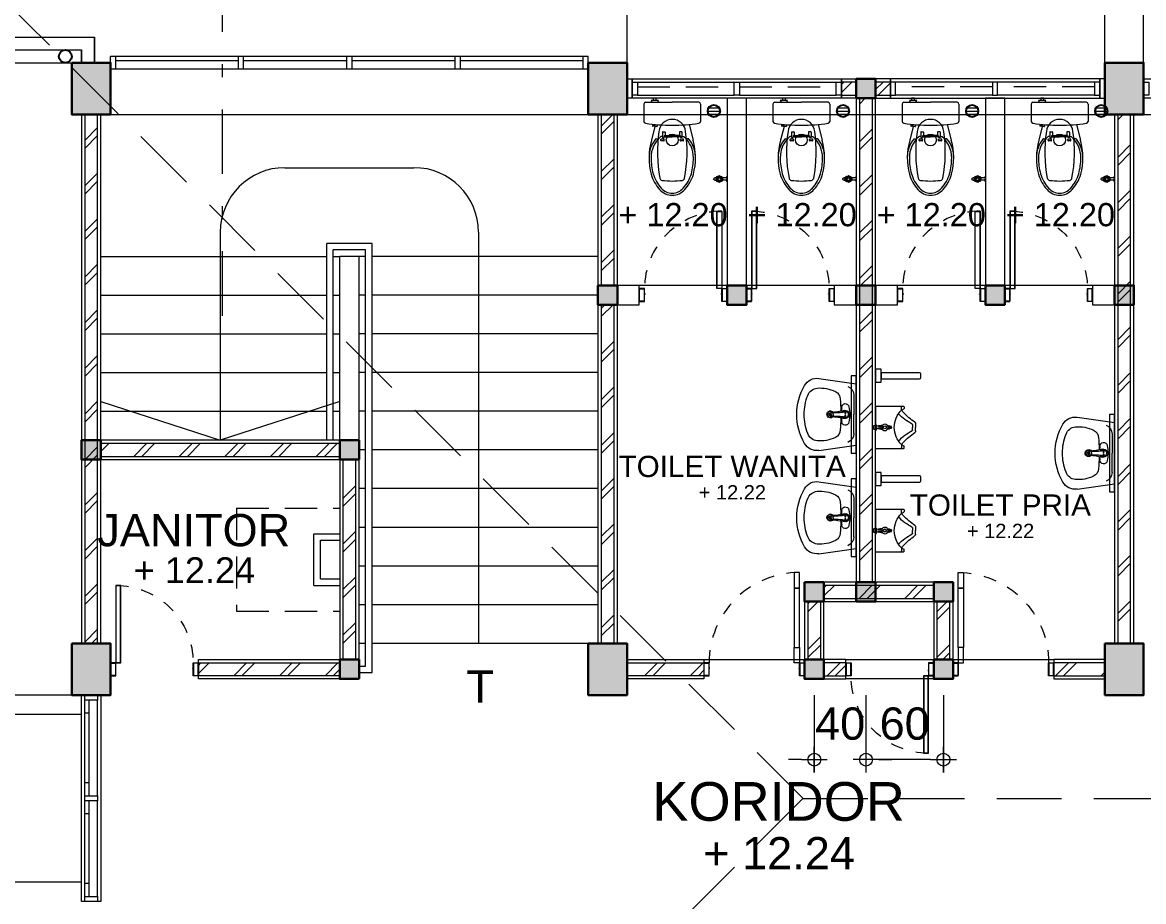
# Model space of a CAD drawing. Header units: millimetres. Extents: x -11 to 1625, y -267 to 180.
# Drawn here: x 1347.76 to 1356.44, y 86.11 to 92.93 of the extents above; entities that cross this region are included whole.
import ezdxf
from ezdxf.enums import TextEntityAlignment as Align

# ---------------------------------------------------------------- set-up
doc = ezdxf.new("R2010")
doc.units = ezdxf.units.MM
doc.linetypes.add('DASHDOT', pattern=[1, 0.5, -0.25, 0, -0.25])
doc.linetypes.add('HIDDEN', pattern=[0.375, 0.25, -0.125])
for name, color, linetype, lineweight in [('ars', 11, 'Continuous', 5), ('atap', 7, 'Continuous', 20), ('dinding', 5, 'Continuous', 15), ('KOLOM', 1, 'Continuous', 30), ('kus', 63, 'Continuous', 15), ('lan', 7, 'Continuous', 15), ('not', 7, 'Continuous', 20), ('SANITAIR', 4, 'Continuous', 5), ('sol kol', 8, 'Continuous', 0), ('tem', 5, 'Continuous', 20), ('u', 6, 'Continuous', 20)]:
    doc.layers.add(name, color=color, linetype=linetype, lineweight=lineweight)
doc.styles.get("Standard").update_dxf_attribs({"font": 'ARIALUNI.TTF'})
doc.dimstyles.new('SK100', dxfattribs={"dimtxt": 0.25, "dimasz": 0.1, "dimexe": 0.1, "dimexo": 0, "dimgap": 0.15, "dimtad": 1, "dimdec": 0, "dimlfac": 100, "dimzin": 12, "dimdsep": 46, "dimtxsty": 'Standard', "dimblk": 'BULAT', "dimcen": 0.1, "dimclrd": 256, "dimclre": 256, "dimclrt": 256, "dimadec": 0, "dimazin": 3, "dimtfac": 1, "dimtdec": 0, "dimtofl": 0, "dimtmove": 0, "dimatfit": 3, "dimldrblk": 'BULAT', "dimfxl": 0, "dimtolj": 1, "dimtzin": 0, "dimlwd": -1, "dimlwe": -1, "dimarcsym": 0})
pattern_1 = [(45, (1352.28967, 81.21406), (-0.1767767, 0.1767767), []), (45, (1352.35217, 81.21406), (-0.1767767, 0.1767767), [])]

# ---------------------------------------------------------------- blocks, each defined once
blk = doc.blocks.new('BULAT')
for p, q in [((0, -1), (0, 1)), ((-1, 0), (1, 0))]:
    blk.add_line(p, q)
blk.add_circle((0, 0), 0.5)
blk = doc.blocks.new('*D1440')
at = {"layer": 'Defpoints', "color": 0, "ltscale": 0.15}
for p in [(1354.2897, 87.7141), (1354.8897, 87.7141), (1354.2897, 87.2141)]:
    blk.add_point(p, dxfattribs=at)
at = {"layer": 'u', "ltscale": 0.15}
for p, q in [((1354.2897, 87.7141), (1354.2897, 87.1141)), ((1354.8897, 87.7141), (1354.8897, 87.1141)), ((1354.7897, 87.2141), (1354.3897, 87.2141))]:
    blk.add_line(p, q, dxfattribs=at)
at = {"layer": 'u', "ltscale": 0.15, "xscale": 0.1, "yscale": 0.1, "zscale": 0.1, "rotation": 180}
blk.add_blockref('BULAT', (1354.2897, 87.2141), dxfattribs=at)
at = {"layer": 'u', "ltscale": 0.15, "xscale": 0.1, "yscale": 0.1, "zscale": 0.1}
blk.add_blockref('BULAT', (1354.8897, 87.2141), dxfattribs=at)
at = {"layer": 'u', "ltscale": 0.15, "insert": (1354.5897, 87.4918), "char_height": 0.25, "attachment_point": 5}
blk.add_mtext('\\A1;60', dxfattribs=at)
blk = doc.blocks.new('*D1441')
at = {"layer": 'Defpoints', "color": 0, "ltscale": 0.15}
for p in [(1353.8897, 87.7141), (1354.2897, 87.7141), (1353.8897, 87.2141)]:
    blk.add_point(p, dxfattribs=at)
at = {"layer": 'u', "ltscale": 0.15}
for p, q in [((1353.8897, 87.7141), (1353.8897, 87.1141)), ((1354.2897, 87.7141), (1354.2897, 87.1141)), ((1353.7897, 87.2141), (1353.6897, 87.2141)), ((1354.3897, 87.2141), (1354.4897, 87.2141))]:
    blk.add_line(p, q, dxfattribs=at)
at = {"layer": 'u', "ltscale": 0.15, "xscale": 0.1, "yscale": 0.1, "zscale": 0.1}
blk.add_blockref('BULAT', (1353.8897, 87.2141), dxfattribs=at)
at = {"layer": 'u', "ltscale": 0.15, "xscale": 0.1, "yscale": 0.1, "zscale": 0.1, "rotation": 180}
blk.add_blockref('BULAT', (1354.2897, 87.2141), dxfattribs=at)
at = {"layer": 'u', "ltscale": 0.15, "insert": (1354.0897, 87.4918), "char_height": 0.25, "attachment_point": 5}
blk.add_mtext('\\A1;40', dxfattribs=at)
blk = doc.blocks.new('K1')
at = {"layer": 'KOLOM'}
blk.add_lwpolyline([(0.2, 0.15), (-0.2, 0.15), (-0.2, -0.15), (0.2, -0.15), (0.2, 0.15)], dxfattribs=at)
blk = doc.blocks.new('KP')
at = {"layer": 'KOLOM'}
blk.add_lwpolyline([(0.075, -0.075), (-0.075, -0.075), (-0.075, 0.075), (0.075, 0.075), (0.075, -0.075)], dxfattribs=at)
blk = doc.blocks.new('washtafel L237 a')
for p, q in [((-0.2789, -0.2895), (-0.2378, 0)), ((-0.2378, 0), (0, 0)), ((0.2378, 0), (0, 0)), ((0.2789, -0.2895), (0.2378, 0)), ((-0.1485, -0.0191), (0, -0.0191)), ((0.1485, -0.0191), (0, -0.0191)), ((0, -0.1934), (-0.0071, -0.1934)), ((0, -0.2017), (-0.0067, -0.2017)), ((0, -0.1788), (-0.0059, -0.1788)), ((0, -0.1788), (0.0059, -0.1788)), ((0, -0.1934), (0.0071, -0.1934)), ((0, -0.2017), (0.0067, -0.2017))]:
    blk.add_line(p, q)
for centre, radius in [((-0.0111, -0.0848), 0.00488), ((0, -0.0432), 0.00695), ((0, -0.0432), 0.00529), ((0.0111, -0.0848), 0.00488)]:
    blk.add_circle(centre, radius)
for centre, radius, start, end in [((-0.1484, -0.0933), 0.0742, 90.06608, 157.50386), ((-0.0554, -0.0846), 0.0285, 98.13201, 275.81346), ((-0.0017, -0.3364), 0.2858, 89.66686, 101.6651), ((-0.0002, -0.0844), 0.0312, 89.69148, 225.35659), ((-0.0002, -0.0842), 0.0231, 89.5833, 212.81241), ((0.0017, -0.3364), 0.2858, 78.3349, 90.33314), ((0.0002, -0.0844), 0.0312, 314.64341, 90.30852), ((0.0002, -0.0842), 0.0231, 327.18759, 90.4167), ((0.0554, -0.0846), 0.0285, 264.18654, 81.86799), ((0.1484, -0.0933), 0.0742, 22.49614, 89.93392), ((0.0679, -0.2815), 0.2732, 154.05414, 184.62425), ((-0.1166, -0.1911), 0.0678, 92.54401, 154.459), ((0.0121, -2.1032), 1.9842, 91.19392, 93.80594), ((-0.0493, -0.1465), 0.0337, 40.11883, 95.45534), ((-0.528, -0.216), 0.5128, 2.56467, 13.89125), ((-0.0403, -0.1261), 0.0267, 4.63491, 46.93936), ((-0.0448, -0.113), 0.03, 5.69404, 32.81241), ((-0.6232, -0.1707), 0.6112, 359.80116, 5.69404), ((-0.0059, -0.1728), 0.006, 179.80116, 270), ((0.0059, -0.1728), 0.006, 270, 0.19884), ((0.6232, -0.1707), 0.6112, 174.30596, 180.19884), ((0.0403, -0.1261), 0.0267, 133.06064, 175.36509), ((0.0448, -0.113), 0.03, 147.18759, 174.30596), ((0.528, -0.216), 0.5128, 166.10875, 177.43533), ((0.0493, -0.1465), 0.0337, 84.54466, 139.88117), ((-0.0121, -2.1032), 1.9842, 86.19406, 88.80608), ((0.1166, -0.1911), 0.0678, 25.541, 87.45599), ((-0.0679, -0.2815), 0.2732, 355.37575, 25.94586), ((0.0008, -0.1999), 0.0272, 129.5111, 54.46655), ((0.0009, -0.2), 0.0234, 136.87842, 48.81285), ((-0.0071, -0.1844), 0.009, 183.47511, 270), ((-0.0067, -0.1927), 0.009, 182.56467, 270), ((0.001, -0.1997), 0.0119, 184.49513, 2.42416), ((0.0067, -0.1927), 0.009, 270, 357.43533), ((0.0071, -0.1844), 0.009, 270, 356.52489), ((-0.17, -0.3052), 0.11, 171.78601, 240.13946), ((-0.119, -0.2944), 0.0858, 186.0548, 250.1625), ((0.119, -0.2944), 0.0858, 289.8375, 353.9452), ((0.17, -0.3052), 0.11, 299.86054, 8.21399), ((-0.0032, -0.0174), 0.4426, 239.96311, 270.41712), ((-0.001, 0.0027), 0.4056, 248.72091, 270.13748), ((0.001, 0.0027), 0.4056, 269.86252, 291.27909), ((0.0032, -0.0174), 0.4426, 269.58288, 300.03689)]:
    blk.add_arc(centre, radius, start, end)
blk = doc.blocks.new('P 70')
at = {"linetype": 'HIDDEN', "ltscale": 0.3}
blk.add_lwpolyline([(-0.74, 0.1, -0.414214), (-0.04, 0.8, -1.303225)], format="xyb", dxfattribs=at)
for points in [[(-0.04, 0.8), (-0.08, 0.8), (-0.08, 0.68), (-0.04, 0.68)], [(-0.04, 0.68), (-0.08, 0.68), (-0.08, 0.22), (-0.04, 0.22)], [(-0.04, 0.1), (-0.08, 0.1), (-0.08, 0.22), (-0.04, 0.22)], [(-0.7351, 0.06), (-0.74, 0.06), (-0.74, 0.0615), (-0.74, 0.1), (-0.78, 0.1), (-0.78, 0), (-0.74, 0), (-0.74, 0.0565), (-0.7351, 0.0583)], [(-0.742, 0.002), (-0.778, 0.002), (-0.778, 0.098), (-0.742, 0.098)], [(-0.0449, 0.06), (-0.04, 0.06), (-0.04, 0.0615), (-0.04, 0.1), (0, 0.1), (0, 0), (-0.04, 0), (-0.04, 0.0565), (-0.0449, 0.0583)], [(-0.038, 0.002), (-0.002, 0.002), (-0.002, 0.098), (-0.038, 0.098)]]:
    blk.add_lwpolyline(points, close=True)
blk = doc.blocks.new('URINOIR ATAS')
for p, q in [((-0.027, 0.31), (0, 0.31)), ((-0.0198, 0.2864), (0, 0.2864)), ((0.027, 0.31), (0, 0.31)), ((0.0198, 0.2864), (0, 0.2864)), ((-0.165, 0), (-0.165, 0.2151)), ((-0.16, 0.2201), (-0.1473, 0.2201)), ((-0.1332, 0.2011), (-0.16, 0.2011)), ((-0.1332, 0.2011), (-0.143, 0.2176)), ((0.1332, 0.2011), (0.143, 0.2176)), ((0.1332, 0.2011), (0.16, 0.2011)), ((0.16, 0.2201), (0.1473, 0.2201)), ((0.165, 0), (0.165, 0.2151)), ((-0.0122, 0.1168), (0.0115, 0.1168)), ((-0.0113, 0.0974), (0.011, 0.0974)), ((-0.0112, 0.1072), (0.0111, 0.1072)), ((-0.0087, 0.112), (-0.0087, 0.1072)), ((-0.0075, 0.1132), (0.0078, 0.1132)), ((-0.0028, 0.1168), (-0.0028, 0.1132)), ((0.0026, 0.1168), (0.0026, 0.1132)), ((0.009, 0.112), (0.009, 0.1072)), ((-0.165, 0), (0, 0)), ((-0.009, 0.0103), (-0.0257, 0)), ((-0.0127, -0.0167), (-0.0127, 0)), ((-0.009, 0.0103), (0.0108, 0.0103)), ((0.165, 0), (0, 0)), ((0.0108, 0.0103), (0.0265, 0)), ((0.0127, 0), (0.0127, -0.0167)), ((0.0127, -0.0167), (-0.0127, -0.0167))]:
    blk.add_line(p, q)
for points in [[(-0.0111, 0.1072, 0.164804), (-0.0121, 0.1069, 0.105758), (-0.013, 0.1058, 0.068984), (-0.0136, 0.1043, 0.055178), (-0.0139, 0.1024, 0.055178), (-0.0137, 0.1004, 0.068984), (-0.0131, 0.0989, 0.105758), (-0.0122, 0.0977, 0.164804), (-0.0113, 0.0974, 0.164804), (-0.0103, 0.0977, 0.105758), (-0.0093, 0.0988, 0.068984), (-0.0088, 0.1003, 0.055178), (-0.0085, 0.1023, 0.055178), (-0.0087, 0.1043, 0.068984), (-0.0093, 0.1058, 0.105758), (-0.0102, 0.1069, 0.164804)], [(0, 0.0974, 0.070821), (0.0028, 0.0978, 0.082428), (0.005, 0.0988, 0.106823), (0.0065, 0.1005, 0.13413), (0.007, 0.1023, 0.13413), (0.0065, 0.1041, 0.106823), (0.005, 0.1058, 0.082428), (0.0028, 0.1069, 0.070821), (0, 0.1072, 0.070821), (-0.0028, 0.1069, 0.082428), (-0.005, 0.1058, 0.106823), (-0.0065, 0.1041, 0.13413), (-0.007, 0.1023, 0.13413), (-0.0065, 0.1005, 0.106823), (-0.005, 0.0988, 0.082428), (-0.0028, 0.0978, 0.070821)], [(0.0111, 0.1072, 0.164804), (0.0102, 0.1069, 0.105758), (0.0092, 0.1058, 0.068984), (0.0086, 0.1043, 0.055178), (0.0084, 0.1024, 0.055178), (0.0086, 0.1004, 0.068984), (0.0091, 0.0989, 0.105758), (0.0101, 0.0977, 0.164804), (0.011, 0.0974, 0.164804), (0.0119, 0.0977, 0.105758), (0.0129, 0.0988, 0.068984), (0.0135, 0.1003, 0.055178), (0.0137, 0.1023, 0.055178), (0.0135, 0.1043, 0.068984), (0.013, 0.1058, 0.105758), (0.012, 0.1069, 0.164804)]]:
    blk.add_lwpolyline(points, format="xyb", close=True)
blk.add_lwpolyline([(0.0065, 0.0614), (0.0126, 0.0719), (0.0065, 0.0824), (-0.0056, 0.0824), (-0.0117, 0.0719), (-0.0056, 0.0614)], close=True)
for centre, radius in [((0, 0.072), 0.025), ((0.0002, 0.032), 0.0106), ((0, 0.0319), 0.00723)]:
    blk.add_circle(centre, radius)
for centre, radius, start, end in [((-0.6138, 0.7181), 0.7085, 314.76544, 324.21792), ((-0.4765, 0.5364), 0.5177, 315.9836, 330.73363), ((-0.027, 0.2952), 0.0148, 90, 144.21792), ((-0.0198, 0.2805), 0.00593, 90, 150.73363), ((0.0198, 0.2805), 0.00593, 29.26637, 90), ((0.4765, 0.5364), 0.5177, 209.26637, 224.0164), ((0.027, 0.2952), 0.0148, 35.78208, 90), ((0.6138, 0.7181), 0.7085, 215.78208, 225.23456), ((-0.16, 0.2151), 0.005, 90, 180), ((-0.16, 0.1961), 0.005, 90, 180), ((-0.1473, 0.2151), 0.005, 30.58586, 90), ((-0.1513, 0.2563), 0.055, 287.36023, 311.4179), ((0.0012, 0.3316), 0.1873, 224.1477, 269.64221), ((-0.0012, 0.3316), 0.1873, 270.35779, 315.8523), ((0.1513, 0.2563), 0.055, 228.5821, 252.63977), ((0.1473, 0.2151), 0.005, 90, 149.41414), ((0.16, 0.2151), 0.005, 0, 90), ((0.16, 0.1961), 0.005, 0, 90), ((-0.0004, 0.1057), 0.0162, 43.01693, 136.98307), ((-0.0075, 0.112), 0.00119, 90, 180), ((0.0078, 0.112), 0.00119, 0, 90), ((0.1202, 0.0571), 0.1375, 181.34816, 199.92359), ((-0.1902, 0.0624), 0.2077, 345.47033, 357.66921)]:
    blk.add_arc(centre, radius, start, end)
blk = doc.blocks.new('P 60')
at = {"linetype": 'HIDDEN', "ltscale": 0.3}
blk.add_lwpolyline([(-0.64, 0.1, -0.414214), (-0.04, 0.7, -1.303225)], format="xyb", dxfattribs=at)
for points in [[(-0.04, 0.7), (-0.04, 0.1), (-0.08, 0.1), (-0.08, 0.7)], [(-0.042, 0.698), (-0.042, 0.102), (-0.078, 0.102), (-0.078, 0.698)], [(-0.6351, 0.06), (-0.64, 0.06), (-0.64, 0.0615), (-0.64, 0.1), (-0.68, 0.1), (-0.68, 0), (-0.64, 0), (-0.64, 0.0565), (-0.6351, 0.0583)], [(-0.642, 0.002), (-0.678, 0.002), (-0.678, 0.098), (-0.642, 0.098)], [(-0.0449, 0.06), (-0.04, 0.06), (-0.04, 0.0615), (-0.04, 0.1), (0, 0.1), (0, 0), (-0.04, 0), (-0.04, 0.0565), (-0.0449, 0.0583)], [(-0.038, 0.002), (-0.002, 0.002), (-0.002, 0.098), (-0.038, 0.098)]]:
    blk.add_lwpolyline(points, close=True)
blk = doc.blocks.new('KRAN ATAS')
for p, q in [((-0.0185, 0.0015), (-0.0185, 0)), ((-0.0185, 0), (0, 0)), ((-0.018, 0.002), (0, 0.002)), ((-0.0085, 0.006), (-0.0085, 0.0396)), ((0.018, 0.002), (0, 0.002)), ((0.0185, 0), (0, 0)), ((0.0085, 0.006), (0.0085, 0.0396)), ((0.0185, 0.0015), (0.0185, 0))]:
    blk.add_line(p, q)
for centre, radius, start, end in [((-0.0413, 0.0899), 0.0331, 343.1048, 7.2203), ((0, 0.0958), 0.00865, 90, 191.4881), ((0, 0.0958), 0.00865, 348.5119, 90), ((0.0413, 0.0899), 0.0331, 172.7797, 196.8952), ((-0.0215, 0.0597), 0.0057, 92.509, 270.03428), ((-0.0203, 0.0597), 0.0057, 105.44997, 257.24072), ((-0.0001, 0.0602), 0.0223, 89.786, 270.21408), ((-0.0155, 0.075), 0.0057, 47.464, 224.6597), ((-0.0148, 0.0454), 0.0057, 142.579, 307.6346), ((-0.0147, 0.0741), 0.0057, 60.32073, 212.54146), ((-0.014, 0.0462), 0.0057, 154.49735, 295.72823), ((-0.018, 0.0015), 0.0005, 90, 180), ((-0.0001, 0.0604), 0.0162, 89.70943, 270.29489), ((-0.0125, 0.006), 0.004, 270, 0), ((-0.0001, 0.0602), 0.0102, 89.532, 270.46788), ((-0.0001, 0.0803), 0.0057, 89.095, 165.324), ((0.0004, 0.0397), 0.0057, 191.86, 266.0615), ((-0.0001, 0.0792), 0.0057, 89.095, 152.59378), ((0.0004, 0.0409), 0.0057, 205.96523, 266.0615), ((0.0001, 0.0803), 0.0057, 14.676, 90.905), ((0.0001, 0.0792), 0.0057, 27.40622, 90.905), ((0.0001, 0.0602), 0.0223, 269.78592, 90.214), ((0.0001, 0.0604), 0.0162, 269.70511, 90.29057), ((0.0001, 0.0602), 0.0102, 269.53212, 90.468), ((-0.0004, 0.0397), 0.0057, 273.9385, 348.14), ((-0.0004, 0.0409), 0.0057, 273.9385, 334.03477), ((0.0125, 0.006), 0.004, 180, 270), ((0.0148, 0.0454), 0.0057, 232.3654, 37.421), ((0.014, 0.0462), 0.0057, 244.27177, 25.50265), ((0.0155, 0.075), 0.0057, 315.3403, 132.536), ((0.0147, 0.0741), 0.0057, 327.45854, 119.67927), ((0.018, 0.0015), 0.0005, 0, 90), ((0.0215, 0.0597), 0.0057, 269.96572, 87.491), ((0.0203, 0.0597), 0.0057, 282.75928, 74.55003)]:
    blk.add_arc(centre, radius, start, end)
blk = doc.blocks.new('CLOSET ATAS')
for p, q in [((0, 0.2065), (0, 0)), ((0.0135, 0.22), (0.1478, 0.22)), ((0.1715, 0.1302), (0.294, 0.161)), ((0.2661, 0.0755), (0.2661, 0.0876)), ((0.2825, 0.1254), (0.2825, 0.1065)), ((0.2956, 0.0878), (0.2884, 0.0878)), ((0, -0.2065), (0, 0)), ((0.2282, 0.0728), (0.2282, 0.0581)), ((0.2309, 0.0755), (0.2726, 0.0755)), ((0.2309, 0.0554), (0.2565, 0.0554)), ((0.2565, 0.0554), (0.2593, 0.0631)), ((0.2565, 0.0554), (0.2565, 0)), ((0.2565, -0.0554), (0.2565, 0)), ((0.2593, 0.0631), (0.2726, 0.0631)), ((0.2662, 0.0631), (0.2662, 0)), ((0.2662, -0.0631), (0.2662, 0)), ((0.2726, 0.0755), (0.2726, 0.0631)), ((0.2854, 0.0847), (0.2854, 0.0653)), ((0.2956, 0.0622), (0.2884, 0.0622)), ((0.2986, 0.0847), (0.2986, 0.0653)), ((0.2282, -0.0728), (0.2282, -0.0581)), ((0.2309, -0.0554), (0.2565, -0.0554)), ((0.2309, -0.0755), (0.2726, -0.0755)), ((0.2565, -0.0554), (0.2593, -0.0631)), ((0.2593, -0.0631), (0.2726, -0.0631)), ((0.2661, -0.0755), (0.2661, -0.0876)), ((0.2726, -0.0755), (0.2726, -0.0631)), ((0.2854, -0.0653), (0.2854, -0.0847)), ((0.2956, -0.0622), (0.2884, -0.0622)), ((0.2986, -0.0653), (0.2986, -0.0847)), ((-0.013, -0.1235), (-0.0311, -0.1235)), ((-0.0311, -0.1235), (-0.0311, -0.1465)), ((-0.0311, -0.1465), (-0.013, -0.1465)), ((-0.013, -0.1065), (-0.013, -0.1635)), ((0.1707, -0.1382), (0.185, -0.1382)), ((0.1726, -0.1163), (0.185, -0.1163)), ((0.1727, -0.1509), (0.1727, -0.1382)), ((0.1754, -0.1536), (0.1816, -0.1536)), ((0.1843, -0.1382), (0.1843, -0.1509)), ((0.1877, -0.1191), (0.1877, -0.1355)), ((0.1877, -0.1343), (0.294, -0.161)), ((0.2825, -0.1254), (0.2825, -0.1065)), ((0.2956, -0.0878), (0.2884, -0.0878)), ((0.0135, -0.22), (0.1478, -0.22))]:
    blk.add_line(p, q)
blk.add_circle((0.292, 0), 0.046)
for centre, radius, start, end in [((0.0135, 0.2065), 0.0135, 90, 180), ((0.1478, 0.205), 0.015, 8.08701, 90), ((-1.2701, 0.0035), 1.4471, 359.8599, 8.08701), ((0.4286, -0.0506), 0.2306, 89.48257, 128.74106), ((0.4306, -0.32), 0.5, 75.27892, 105.85155), ((0.2354, 0), 0.1034, 95.49361, 264.50639), ((0.3852, -0.9507), 1.0657, 79.04609, 98.61965), ((0.2711, 0.0876), 0.005, 138.74052, 180), ((0.4286, -0.0506), 0.2146, 89.48257, 138.74052), ((0.2875, 0.1254), 0.005, 128.74106, 180), ((0.2884, 0.0847), 0.00307, 90, 180), ((0.2956, 0.0847), 0.00307, 0, 90), ((0.4306, -0.32), 0.484, 75.27892, 90), ((0.4654, -0.1406), 0.3019, 48.53709, 73.13138), ((0.4654, -0.1406), 0.3179, 48.53709, 73.13138), ((0.5848, 0.0758), 0.02, 7.84587, 81.60377), ((0.59, 0), 0.13, 0, 48.65811), ((-1.2701, -0.0035), 1.4471, 351.91299, 0.1401), ((0.2309, 0.0728), 0.00271, 90, 180), ((0.2309, 0.0581), 0.00271, 180, 270), ((0.2884, 0.0653), 0.00307, 180, 270), ((0.2956, 0.0653), 0.00307, 270, 0), ((0.035, 0), 0.575, 352.15413, 7.84587), ((0.59, 0), 0.114, 0, 48.65811), ((0.59, 0), 0.114, 311.34189, 0), ((0.59, 0), 0.13, 311.34189, 0), ((0.2309, -0.0581), 0.00271, 90, 180), ((0.2309, -0.0728), 0.00271, 180, 270), ((0.2884, -0.0653), 0.00307, 90, 180), ((0.2884, -0.0847), 0.00307, 180, 270), ((0.2956, -0.0653), 0.00307, 0, 90), ((0.2956, -0.0847), 0.00307, 270, 0), ((0.4654, 0.1406), 0.3019, 286.86862, 311.46291), ((0.5848, -0.0758), 0.02, 278.39623, 352.15413), ((-0.0162, -0.1234), 0.0171, 24.41224, 79.38682), ((-0.0162, -0.1467), 0.0171, 280.61318, 335.58776), ((0.1754, -0.1509), 0.00271, 180, 270), ((0.1816, -0.1509), 0.00271, 270, 0), ((0.185, -0.1191), 0.00271, 0, 90), ((0.185, -0.1355), 0.00271, 270, 0), ((0.3853, 0.9483), 1.0633, 261.35799, 280.97627), ((0.2711, -0.0876), 0.005, 180, 221.25948), ((0.4286, 0.0506), 0.2146, 221.25948, 270.51743), ((0.2875, -0.1254), 0.005, 180, 231.25894), ((0.4286, 0.0506), 0.2306, 231.25894, 270.51743), ((0.4306, 0.32), 0.5, 254.14845, 284.72108), ((0.4306, 0.32), 0.484, 270, 284.72108), ((0.4654, 0.1406), 0.3179, 286.86862, 311.46291), ((0.0135, -0.2065), 0.0135, 180, 270), ((0.1478, -0.205), 0.015, 270, 351.91299)]:
    blk.add_arc(centre, radius, start, end)
blk = doc.blocks.new('*X6')
at = {"color": 0}
for p, q in [((18.491, 19.1926), (18.5795, 19.1926)), ((18.4987, 19.2176), (18.5717, 19.2176)), ((18.4987, 19.1676), (18.5717, 19.1676))]:
    blk.add_line(p, q, dxfattribs=at)
blk = doc.blocks.new('SFLOOR')
for radius in [0.05, 0.0442]:
    blk.add_circle((0, 0), radius)
blk.add_blockref('*X6', (-18.5352, -19.1926))
blk = doc.blocks.new('NOTASI RUANG')
at = {"layer": 'not'}
for height, p in [(0.2598, (-0.0112, 0.2998)), (0.1752, (-0.0087, -0.0173))]:
    blk.add_attdef('RUANG', text='', height=height, dxfattribs=at).set_placement(p, align=Align.MIDDLE_CENTER)

msp = doc.modelspace()

# ---------------------------------------------------------------- hatches: boundary and pattern name
at = {"layer": 'ars'}
h = msp.add_hatch(dxfattribs=at)
h.set_pattern_fill('TEMBOK', color=256, scale=0.25)
h.set_pattern_definition([(45, (1353.50967, 82.66406), (-0.176777, 0.176777), []), (45, (1353.57217, 82.66406), (-0.176777, 0.176777), [])])
h.paths.add_polyline_path([(1354.2146681, 92.4640579), (1354.0996681, 92.4640579), (1354.0996681, 92.3640579), (1354.2146681, 92.3640579)])
h = msp.add_hatch(dxfattribs=at)
h.set_pattern_fill('TEMBOK', color=256, scale=0.25)
h.set_pattern_definition([(45, (1353.81467, 82.66406), (-0.176777, 0.176777), []), (45, (1353.87717, 82.66406), (-0.176777, 0.176777), [])])
h.paths.add_polyline_path([(1354.4796681, 92.4640579), (1354.3646681, 92.4640579), (1354.3646681, 92.3640579), (1354.4796681, 92.3640579)])
h = msp.add_hatch(dxfattribs=at)
h.set_pattern_fill('TEMBOK', color=256, scale=0.25)
h.set_pattern_definition(pattern_1)
h.paths.add_polyline_path([(1354.2396681, 92.3390579), (1354.2396681, 88.5890579), (1354.3396681, 88.5890579), (1354.3396681, 92.3390579)])
h = msp.add_hatch(dxfattribs=at)
h.set_pattern_fill('TEMBOK', color=256, scale=0.25)
h.set_pattern_definition(pattern_1)
h.paths.add_polyline_path([(1348.3396681, 88.1140579), (1348.3396681, 92.2140579), (1348.2396681, 92.2140579), (1348.2396681, 88.1140579)])
h = msp.add_hatch(dxfattribs=at)
h.set_pattern_fill('TEMBOK', color=256, scale=0.25)
h.set_pattern_definition(pattern_1)
h.paths.add_polyline_path([(1352.3396681, 90.8890579), (1352.3396681, 92.2140579), (1352.2396681, 92.2140579), (1352.2396681, 90.8890579)])
h = msp.add_hatch(dxfattribs=at)
h.set_pattern_fill('TEMBOK', color=256, scale=0.25)
h.set_pattern_definition(pattern_1)
h.paths.add_polyline_path([(1356.3396681, 88.1140579), (1356.3396681, 92.2140579), (1356.2396681, 92.2140579), (1356.2396681, 88.1140579)])
h = msp.add_hatch(dxfattribs=at)
h.set_pattern_fill('TEMBOK', color=256, scale=0.25)
h.set_pattern_definition(pattern_1)
h.paths.add_polyline_path([(1352.2396681, 90.7390579), (1352.2396681, 88.1140579), (1352.3396681, 88.1140579), (1352.3396681, 90.7390579)])
h = msp.add_hatch(dxfattribs=at)
h.set_pattern_fill('TEMBOK', color=256, scale=0.25)
h.set_pattern_definition(pattern_1)
h.paths.add_polyline_path([(1350.2146681, 89.6640579), (1348.3646681, 89.6640579), (1348.3646681, 89.5640579), (1350.2146681, 89.5640579)])
h = msp.add_hatch(dxfattribs=at)
h.set_pattern_fill('TEMBOK', color=256, scale=0.25)
h.set_pattern_definition([(45, (1352.11467, 81.21406), (-0.176777, 0.176777), []), (45, (1352.17717, 81.21406), (-0.176777, 0.176777), [])])
h.paths.add_polyline_path([(1350.3396681, 87.9890579), (1350.3396681, 89.5390579), (1350.2396681, 89.5390579), (1350.2396681, 87.9890579)])
h = msp.add_hatch(dxfattribs=at)
h.set_pattern_fill('TEMBOK', color=256, scale=0.25)
h.set_pattern_definition(pattern_1)
h.paths.add_polyline_path([(1354.8146681, 88.5640579), (1353.9646681, 88.5640579), (1353.9646681, 88.4640579), (1354.8146681, 88.4640579)])
h = msp.add_hatch(dxfattribs=at)
h.set_pattern_fill('TEMBOK', color=256, scale=0.25)
h.set_pattern_definition(pattern_1)
h.paths.add_polyline_path([(1353.8396681, 88.4390579), (1353.8396681, 87.9890579), (1353.9396681, 87.9890579), (1353.9396681, 88.4390579)])
h = msp.add_hatch(dxfattribs=at)
h.set_pattern_fill('TEMBOK', color=256, scale=0.25)
h.set_pattern_definition(pattern_1)
h.paths.add_polyline_path([(1354.8396681, 88.4390579), (1354.8396681, 87.9890579), (1354.9396681, 87.9890579), (1354.9396681, 88.4390579)])
h = msp.add_hatch(dxfattribs=at)
h.set_pattern_fill('TEMBOK', color=256, scale=0.25)
h.set_pattern_definition(pattern_1)
h.paths.add_polyline_path([(1350.2146681, 87.8640579), (1349.1196681, 87.8640579), (1349.1196681, 87.9640579), (1350.2146681, 87.9640579)])
h = msp.add_hatch(dxfattribs=at)
h.set_pattern_fill('TEMBOK', color=256, scale=0.25)
h.set_pattern_definition(pattern_1)
h.paths.add_polyline_path([(1352.4396681, 87.9640579), (1353.0346681, 87.9640579), (1353.0346681, 87.8640579), (1352.4396681, 87.8640579)])
h = msp.add_hatch(dxfattribs=at)
h.set_pattern_fill('TEMBOK', color=256, scale=0.25)
h.set_pattern_definition(pattern_1)
h.paths.add_polyline_path([(1354.1346681, 87.9640579), (1353.9646681, 87.9640579), (1353.9646681, 87.8640579), (1354.1346681, 87.8640579)])
h = msp.add_hatch(dxfattribs=at)
h.set_pattern_fill('TEMBOK', color=256, scale=0.25)
h.set_pattern_definition(pattern_1)
h.paths.add_polyline_path([(1356.1396681, 87.9640579), (1355.7446681, 87.9640579), (1355.7446681, 87.8640579), (1356.1396681, 87.8640579)])
at = {"layer": 'sol kol'}
for points in [[(1348.1396681, 92.6140579), (1348.1396681, 92.2140579), (1348.4396681, 92.2140579), (1348.4396681, 92.6140579)], [(1352.1396681, 92.6140579), (1352.1396681, 92.2140579), (1352.4396681, 92.2140579), (1352.4396681, 92.6140579)], [(1356.1396681, 92.6140579), (1356.1396681, 92.2140579), (1356.4396681, 92.2140579), (1356.4396681, 92.6140579)], [(1354.2146681, 92.4890579), (1354.3646681, 92.4890579), (1354.3646681, 92.3390579), (1354.2146681, 92.3390579)], [(1352.2146681, 90.8890579), (1352.3646681, 90.8890579), (1352.3646681, 90.7390579), (1352.2146681, 90.7390579)], [(1353.2146681, 90.8890579), (1353.3646681, 90.8890579), (1353.3646681, 90.7390579), (1353.2146681, 90.7390579)], [(1354.2146681, 90.8890579), (1354.3646681, 90.8890579), (1354.3646681, 90.7390579), (1354.2146681, 90.7390579)], [(1355.2146681, 90.8890579), (1355.3646681, 90.8890579), (1355.3646681, 90.7390579), (1355.2146681, 90.7390579)], [(1356.2146681, 90.8890579), (1356.3646681, 90.8890579), (1356.3646681, 90.7390579), (1356.2146681, 90.7390579)], [(1348.3646681, 89.5390579), (1348.2146681, 89.5390579), (1348.2146681, 89.6890579), (1348.3646681, 89.6890579)], [(1350.3646681, 89.5390579), (1350.2146681, 89.5390579), (1350.2146681, 89.6890579), (1350.3646681, 89.6890579)], [(1353.8146681, 88.5890579), (1353.9646681, 88.5890579), (1353.9646681, 88.4390579), (1353.8146681, 88.4390579)], [(1354.2146681, 88.5890579), (1354.3646681, 88.5890579), (1354.3646681, 88.4390579), (1354.2146681, 88.4390579)], [(1354.8146681, 88.5890579), (1354.9646681, 88.5890579), (1354.9646681, 88.4390579), (1354.8146681, 88.4390579)], [(1348.1396681, 88.1140579), (1348.1396681, 87.7140579), (1348.4396681, 87.7140579), (1348.4396681, 88.1140579)], [(1352.1396681, 88.1140579), (1352.1396681, 87.7140579), (1352.4396681, 87.7140579), (1352.4396681, 88.1140579)], [(1356.1396681, 88.1140579), (1356.1396681, 87.7140579), (1356.4396681, 87.7140579), (1356.4396681, 88.1140579)], [(1350.3646681, 87.8390579), (1350.2146681, 87.8390579), (1350.2146681, 87.9890579), (1350.3646681, 87.9890579)], [(1353.8146681, 87.9890579), (1353.9646681, 87.9890579), (1353.9646681, 87.8390579), (1353.8146681, 87.8390579)], [(1354.8146681, 87.9890579), (1354.9646681, 87.9890579), (1354.9646681, 87.8390579), (1354.8146681, 87.8390579)]]:
    msp.add_hatch(color=256, dxfattribs=at).paths.add_polyline_path(points)

# ---------------------------------------------------------------- linework, layer by layer
msp.add_circle((1348.0896681, 92.6640579), 0.05)
msp.add_circle((1348.0896681, 92.6640579), 0.05)
at = {"layer": 'ars'}
for p, q in [((1350.4646681, 91.2140579), (1350.1146681, 91.2140579)), ((1350.1146681, 89.6890579), (1350.1146681, 91.2140579)), ((1350.4646681, 87.8890579), (1350.4646681, 91.2140579)), ((1350.4146681, 91.1640579), (1350.1646681, 91.1640579)), ((1350.1646681, 89.6890579), (1350.1646681, 91.1640579)), ((1350.4146681, 87.9390579), (1350.4146681, 91.1640579)), ((1350.3646681, 87.9390579), (1350.4146681, 87.9390579)), ((1350.3646681, 87.8890579), (1350.4646681, 87.8890579))]:
    msp.add_line(p, q, dxfattribs=at)
for points in [[(1354.2146681, 92.4640579), (1354.0996681, 92.4640579), (1354.0996681, 92.3640579), (1354.2146681, 92.3640579)], [(1354.4796681, 92.4640579), (1354.3646681, 92.4640579), (1354.3646681, 92.3640579), (1354.4796681, 92.3640579)], [(1354.2396681, 92.3390579), (1354.2396681, 88.5890579), (1354.3396681, 88.5890579), (1354.3396681, 92.3390579)], [(1348.3396681, 88.1140579), (1348.3396681, 92.2140579), (1348.2396681, 92.2140579), (1348.2396681, 88.1140579)], [(1352.3396681, 90.8890579), (1352.3396681, 92.2140579), (1352.2396681, 92.2140579), (1352.2396681, 90.8890579)], [(1356.3396681, 88.1140579), (1356.3396681, 92.2140579), (1356.2396681, 92.2140579), (1356.2396681, 88.1140579)], [(1352.2396681, 90.7390579), (1352.2396681, 88.1140579), (1352.3396681, 88.1140579), (1352.3396681, 90.7390579)], [(1354.4081063, 90.1390579), (1354.4081063, 90.2390579), (1354.3646681, 90.2390579), (1354.3646681, 90.1390579)], [(1350.2146681, 89.6640579), (1348.3646681, 89.6640579), (1348.3646681, 89.5640579), (1350.2146681, 89.5640579)], [(1350.3396681, 87.9890579), (1350.3396681, 89.5390579), (1350.2396681, 89.5390579), (1350.2396681, 87.9890579)], [(1354.4081063, 89.3390579), (1354.4081063, 89.4390579), (1354.3646681, 89.4390579), (1354.3646681, 89.3390579)], [(1354.8146681, 88.5640579), (1353.9646681, 88.5640579), (1353.9646681, 88.4640579), (1354.8146681, 88.4640579)], [(1353.8396681, 88.4390579), (1353.8396681, 87.9890579), (1353.9396681, 87.9890579), (1353.9396681, 88.4390579)], [(1354.8396681, 88.4390579), (1354.8396681, 87.9890579), (1354.9396681, 87.9890579), (1354.9396681, 88.4390579)], [(1350.2146681, 87.8640579), (1349.1196681, 87.8640579), (1349.1196681, 87.9640579), (1350.2146681, 87.9640579)], [(1352.4396681, 87.9640579), (1353.0346681, 87.9640579), (1353.0346681, 87.8640579), (1352.4396681, 87.8640579)], [(1354.1346681, 87.9640579), (1353.9646681, 87.9640579), (1353.9646681, 87.8640579), (1354.1346681, 87.8640579)], [(1356.1396681, 87.9640579), (1355.7446681, 87.9640579), (1355.7446681, 87.8640579), (1356.1396681, 87.8640579)]]:
    msp.add_lwpolyline(points, close=True, dxfattribs=at)
at = {"layer": 'atap', "linetype": 'HIDDEN', "ltscale": 2}
for points in [[(1346.5532133, 94.1640579), (1353.8032133, 86.9140579)], [(1346.5532133, 79.6640579), (1353.8032133, 86.9140579)], [(1353.8032133, 86.9140579), (1356.7761229, 86.9140579)]]:
    msp.add_lwpolyline(points, dxfattribs=at)
at = {"layer": 'dinding'}
for p, q in [((1338.8896681, 92.8140579), (1348.3146681, 92.8140579)), ((1348.3146681, 92.8140579), (1348.3146681, 92.6140579)), ((1348.3146681, 92.6140579), (1348.3146681, 92.8140579)), ((1338.9896681, 92.7140579), (1348.2146681, 92.7140579)), ((1348.2146681, 92.7140579), (1348.2146681, 92.6140579)), ((1348.2146681, 92.6140579), (1348.2146681, 92.7140579))]:
    msp.add_line(p, q, dxfattribs=at)
for points in [[(1352.4396681, 92.4890579), (1352.4796681, 92.4890579), (1352.4796681, 92.3390579), (1352.4396681, 92.3390579)], [(1354.0996681, 92.4890579), (1354.2146681, 92.4890579), (1354.2146681, 92.3390579), (1354.0996681, 92.3390579)], [(1354.4796681, 92.4890579), (1354.3646681, 92.4890579), (1354.3646681, 92.3390579), (1354.4796681, 92.3390579)], [(1356.1396681, 92.4890579), (1356.0996681, 92.4890579), (1356.0996681, 92.3390579), (1356.1396681, 92.3390579)], [(1353.2146681, 92.3390579), (1353.2146681, 90.8890579), (1353.3646681, 90.8890579), (1353.3646681, 92.3390579)], [(1354.2146681, 92.3390579), (1354.2146681, 88.5890579), (1354.3646681, 88.5890579), (1354.3646681, 92.3390579)], [(1355.2146681, 92.3390579), (1355.2146681, 90.8890579), (1355.3646681, 90.8890579), (1355.3646681, 92.3390579)], [(1348.3646681, 88.1140579), (1348.3646681, 92.2140579), (1348.2146681, 92.2140579), (1348.2146681, 88.1140579)], [(1352.3646681, 90.8890579), (1352.3646681, 92.2140579), (1352.2146681, 92.2140579), (1352.2146681, 90.8890579)], [(1356.3646681, 88.1140579), (1356.3646681, 92.2140579), (1356.2146681, 92.2140579), (1356.2146681, 88.1140579)], [(1352.5346681, 90.8890579), (1352.3646681, 90.8890579), (1352.3646681, 90.7390579), (1352.5346681, 90.7390579)], [(1354.2146681, 90.8890579), (1354.0446681, 90.8890579), (1354.0446681, 90.7390579), (1354.2146681, 90.7390579)], [(1354.5346681, 90.8890579), (1354.3646681, 90.8890579), (1354.3646681, 90.7390579), (1354.5346681, 90.7390579)], [(1356.2146681, 90.8890579), (1356.0446681, 90.8890579), (1356.0446681, 90.7390579), (1356.2146681, 90.7390579)], [(1352.2146681, 90.7390579), (1352.2146681, 88.1140579), (1352.3646681, 88.1140579), (1352.3646681, 90.7390579)], [(1350.2146681, 89.6890579), (1348.3646681, 89.6890579), (1348.3646681, 89.5390579), (1350.2146681, 89.5390579)], [(1350.3646681, 87.9890579), (1350.3646681, 89.5390579), (1350.2146681, 89.5390579), (1350.2146681, 87.9890579)], [(1354.8146681, 88.5890579), (1353.9646681, 88.5890579), (1353.9646681, 88.4390579), (1354.8146681, 88.4390579)], [(1353.8146681, 88.4390579), (1353.8146681, 87.9890579), (1353.9646681, 87.9890579), (1353.9646681, 88.4390579)], [(1354.8146681, 88.4390579), (1354.8146681, 87.9890579), (1354.9646681, 87.9890579), (1354.9646681, 88.4390579)], [(1350.2146681, 87.8390579), (1349.1196681, 87.8390579), (1349.1196681, 87.9890579), (1350.2146681, 87.9890579)], [(1352.4396681, 87.9890579), (1353.0346681, 87.9890579), (1353.0346681, 87.8390579), (1352.4396681, 87.8390579)], [(1354.1346681, 87.9890579), (1353.9646681, 87.9890579), (1353.9646681, 87.8390579), (1354.1346681, 87.8390579)], [(1356.1396681, 87.9890579), (1355.7446681, 87.9890579), (1355.7446681, 87.8390579), (1356.1396681, 87.8390579)]]:
    msp.add_lwpolyline(points, close=True, dxfattribs=at)
at = {"layer": 'kus'}
for p, q in [((1352.1396681, 92.6640579), (1348.4396681, 92.6640579)), ((1348.4396681, 92.5640579), (1348.4396681, 92.6640579)), ((1348.4796681, 92.5640579), (1348.4796681, 92.6640579)), ((1349.4296681, 92.5640579), (1349.4296681, 92.6640579)), ((1349.4696681, 92.5640579), (1349.4696681, 92.6640579)), ((1350.2696681, 92.5640579), (1350.2696681, 92.6640579)), ((1350.3096681, 92.5640579), (1350.3096681, 92.6640579)), ((1351.1096681, 92.5640579), (1351.1096681, 92.6640579)), ((1351.1496681, 92.5640579), (1351.1496681, 92.6640579)), ((1352.0996681, 92.5640579), (1352.0996681, 92.6640579)), ((1352.1396681, 92.5640579), (1352.1396681, 92.6640579)), ((1352.1396681, 92.5640579), (1348.4396681, 92.5640579)), ((1349.4296681, 92.6290579), (1348.4796681, 92.6290579)), ((1350.2696681, 92.6290579), (1349.4696681, 92.6290579)), ((1351.1096681, 92.6290579), (1350.3096681, 92.6290579)), ((1352.0996681, 92.6290579), (1351.1496681, 92.6290579)), ((1352.5196681, 92.4640579), (1353.2696681, 92.4640579)), ((1353.3096681, 92.4640579), (1354.0596681, 92.4640579)), ((1355.2696681, 92.4640579), (1354.5196681, 92.4640579)), ((1356.0596681, 92.4640579), (1355.3096681, 92.4640579)), ((1352.5196681, 92.3640579), (1353.2696681, 92.3640579)), ((1353.3096681, 92.3640579), (1354.0596681, 92.3640579)), ((1355.2696681, 92.3640579), (1354.5196681, 92.3640579)), ((1356.0596681, 92.3640579), (1355.3096681, 92.3640579)), ((1354.1346681, 87.9890579), (1354.8146681, 87.9890579)), ((1354.8146681, 87.8390579), (1354.1346681, 87.8390579)), ((1348.2396681, 86.9340579), (1348.2396681, 87.6740579)), ((1348.2746681, 86.9340579), (1348.2746681, 87.6740579)), ((1348.3396681, 86.9340579), (1348.3396681, 87.6740579)), ((1348.2746681, 87.5740579), (1348.2396681, 87.5740579)), ((1348.2746681, 87.0340579), (1348.2396681, 87.0340579)), ((1348.2396681, 86.1540579), (1348.2396681, 86.8940579)), ((1348.2746681, 86.1540579), (1348.2746681, 86.8940579)), ((1348.3396681, 86.1540579), (1348.3396681, 86.8940579)), ((1348.2746681, 86.7940579), (1348.2396681, 86.7940579)), ((1348.2746681, 86.2540579), (1348.2396681, 86.2540579))]:
    msp.add_line(p, q, dxfattribs=at)
at = {"layer": 'kus', "linetype": 'HIDDEN'}
for p, q in [((1352.5196681, 92.4290579), (1353.2696681, 92.4290579)), ((1353.3096681, 92.4290579), (1354.0596681, 92.4290579)), ((1355.2696681, 92.4290579), (1354.5196681, 92.4290579)), ((1356.0596681, 92.4290579), (1355.3096681, 92.4290579))]:
    msp.add_line(p, q, dxfattribs=at)
at = {"layer": 'kus'}
for points in [[(1352.4796681, 92.4640579), (1352.5196681, 92.4640579), (1352.5196681, 92.3640579), (1352.4796681, 92.3640579)], [(1353.2696681, 92.4640579), (1353.3096681, 92.4640579), (1353.3096681, 92.3640579), (1353.2696681, 92.3640579)], [(1354.0596681, 92.4640579), (1354.0996681, 92.4640579), (1354.0996681, 92.3640579), (1354.0596681, 92.3640579)], [(1354.5196681, 92.4640579), (1354.4796681, 92.4640579), (1354.4796681, 92.3640579), (1354.5196681, 92.3640579)], [(1355.3096681, 92.4640579), (1355.2696681, 92.4640579), (1355.2696681, 92.3640579), (1355.3096681, 92.3640579)], [(1356.0996681, 92.4640579), (1356.0596681, 92.4640579), (1356.0596681, 92.3640579), (1356.0996681, 92.3640579)], [(1356.4396681, 92.4640579), (1356.4796681, 92.4640579), (1356.4796681, 92.3640579), (1356.4396681, 92.3640579)], [(1348.2396681, 87.6740579), (1348.2396681, 87.7140579), (1348.3396681, 87.7140579), (1348.3396681, 87.6740579)], [(1348.2396681, 86.8940579), (1348.2396681, 86.9340579), (1348.3396681, 86.9340579), (1348.3396681, 86.8940579)], [(1348.2396681, 86.1140579), (1348.2396681, 86.1540579), (1348.3396681, 86.1540579), (1348.3396681, 86.1140579)]]:
    msp.add_lwpolyline(points, close=True, dxfattribs=at)
at = {"layer": 'lan'}
for p, q in [((1352.4396681, 92.6140579), (1352.4396681, 93.2890579)), ((1356.1396681, 92.6140579), (1356.1396681, 93.2890579)), ((1356.4396681, 92.6140579), (1356.4396681, 93.2890579)), ((1349.7896681, 91.8015579), (1350.7896681, 91.8015579)), ((1349.2896681, 91.3015579), (1349.2896681, 89.6890579)), ((1351.2896681, 91.3015579), (1351.2896681, 88.1140579)), ((1348.3646681, 91.1140579), (1350.1146681, 91.1140579)), ((1350.1646681, 91.1140579), (1350.2146681, 91.1140579)), ((1350.3646681, 91.1140579), (1350.2146681, 91.1140579)), ((1350.2146681, 89.6890579), (1350.2146681, 91.1140579)), ((1350.4146681, 91.1140579), (1350.3646681, 91.1140579)), ((1350.3646681, 89.6890579), (1350.3646681, 91.1140579)), ((1352.2146681, 91.1140579), (1350.4646681, 91.1140579)), ((1353.2146681, 90.8890579), (1352.5346681, 90.8890579)), ((1354.0446681, 90.8890579), (1353.3646681, 90.8890579)), ((1355.2146681, 90.8890579), (1354.5346681, 90.8890579)), ((1356.0446681, 90.8890579), (1355.3646681, 90.8890579)), ((1348.3646681, 90.8140579), (1350.1146681, 90.8140579)), ((1350.1646681, 90.8140579), (1350.2146681, 90.8140579)), ((1350.4146681, 90.8140579), (1350.3646681, 90.8140579)), ((1352.2146681, 90.8140579), (1350.4646681, 90.8140579)), ((1348.3646681, 90.5140579), (1350.1146681, 90.5140579)), ((1350.1646681, 90.5140579), (1350.2146681, 90.5140579)), ((1350.4146681, 90.5140579), (1350.3646681, 90.5140579)), ((1352.2146681, 90.5140579), (1350.4646681, 90.5140579)), ((1348.3646681, 90.2140579), (1350.1146681, 90.2140579)), ((1350.1646681, 90.2140579), (1350.2146681, 90.2140579)), ((1350.4146681, 90.2140579), (1350.3646681, 90.2140579)), ((1352.2146681, 90.2140579), (1350.4646681, 90.2140579)), ((1348.3646681, 89.9890579), (1349.2896681, 89.6890579)), ((1350.2146681, 89.9890579), (1349.2896681, 89.6890579)), ((1348.3646681, 89.9140579), (1350.1146681, 89.9140579)), ((1350.1646681, 89.9140579), (1350.2146681, 89.9140579)), ((1350.4146681, 89.9140579), (1350.3646681, 89.9140579)), ((1352.2146681, 89.9140579), (1350.4646681, 89.9140579)), ((1350.4146681, 89.6140579), (1350.3646681, 89.6140579)), ((1352.2146681, 89.6140579), (1350.4646681, 89.6140579)), ((1350.4146681, 89.3140579), (1350.3646681, 89.3140579)), ((1352.2146681, 89.3140579), (1350.4646681, 89.3140579)), ((1350.4146681, 89.0140579), (1350.3646681, 89.0140579)), ((1352.2146681, 89.0140579), (1350.4646681, 89.0140579)), ((1350.0146681, 88.5640579), (1350.0146681, 88.9640579)), ((1350.0146681, 88.9640579), (1350.2146681, 88.9640579)), ((1350.0646681, 88.6140579), (1350.0646681, 88.9140579)), ((1350.0646681, 88.9140579), (1350.2146681, 88.9140579)), ((1350.4146681, 88.7140579), (1350.3646681, 88.7140579)), ((1352.2146681, 88.7140579), (1350.4646681, 88.7140579)), ((1350.0146681, 88.5640579), (1350.2146681, 88.5640579)), ((1350.0646681, 88.6140579), (1350.2146681, 88.6140579)), ((1350.4146681, 88.4140579), (1350.3646681, 88.4140579)), ((1352.2146681, 88.4140579), (1350.4646681, 88.4140579)), ((1350.4146681, 88.1140579), (1350.3646681, 88.1140579)), ((1352.1396681, 88.1140579), (1350.4646681, 88.1140579)), ((1353.0346681, 87.9890579), (1353.8146681, 87.9890579)), ((1354.9646681, 87.9890579), (1355.7446681, 87.9890579)), ((1348.1396681, 87.7140579), (1347.4146681, 87.7140579)), ((1348.2146681, 87.5640579), (1347.4146681, 87.5640579)), ((1348.2146681, 86.2640579), (1347.4146681, 86.2640579))]:
    msp.add_line(p, q, dxfattribs=at)
at = {"layer": 'lan', "linetype": 'HIDDEN'}
for p, q in [((1349.4146681, 89.1640579), (1350.2146681, 89.1640579)), ((1349.4146681, 89.1640579), (1349.4146681, 88.3640579)), ((1349.4146681, 88.3640579), (1350.2146681, 88.3640579))]:
    msp.add_line(p, q, dxfattribs=at)
at = {"layer": 'lan'}
for points in [[(1352.4796681, 92.4890579), (1354.0996681, 92.4890579), (1354.0996681, 92.3390579), (1352.4796681, 92.3390579)], [(1356.0996681, 92.4890579), (1354.4796681, 92.4890579), (1354.4796681, 92.3390579), (1356.0996681, 92.3390579)], [(1356.4396681, 92.4890579), (1358.0596681, 92.4890579), (1358.0596681, 92.3390579), (1356.4396681, 92.3390579)], [(1348.2146681, 86.1140579), (1348.2146681, 87.7140579), (1348.3646681, 87.7140579), (1348.3646681, 86.1140579)]]:
    msp.add_lwpolyline(points, close=True, dxfattribs=at)
for centre, start, end in [((1349.7896681, 91.3015579), 90, 180), ((1350.7896681, 91.3015579), 0, 90)]:
    msp.add_arc(centre, 0.5, start, end, dxfattribs=at)
at = {"layer": 'not', "linetype": 'DASHDOT'}
msp.add_line((1349.3078134, 90.6534013), (1349.3078134, 94.8656545), dxfattribs=at)
at = {"layer": 'SANITAIR'}
msp.add_line((1339.0896681, 92.6140579), (1348.1396681, 92.6140579), dxfattribs=at)
for points in [[(1354.7146681, 90.2036061, 0.387976864), (1354.7052783, 90.2124727), (1354.4081063, 90.2124727), (1354.4081063, 90.1656431), (1354.7052783, 90.1656431, 0.387976864), (1354.7146681, 90.1745097, 0.036941769)], [(1354.7146681, 89.4036061, 0.387976864), (1354.7052783, 89.4124727), (1354.4081063, 89.4124727), (1354.4081063, 89.3656431), (1354.7052783, 89.3656431, 0.387976864), (1354.7146681, 89.3745097, 0.036941769)]]:
    msp.add_lwpolyline(points, format="xyb", close=True, dxfattribs=at)
for points in [[(1354.2146681, 90.1890579), (1354.1746681, 90.1890579), (1354.1746681, 89.5890579), (1354.2146681, 89.5890579)], [(1356.2146681, 89.8890579), (1356.1746681, 89.8890579), (1356.1746681, 89.2890579), (1356.2146681, 89.2890579)], [(1354.2146681, 89.3890579), (1354.1746681, 89.3890579), (1354.1746681, 88.7890579), (1354.2146681, 88.7890579)]]:
    msp.add_lwpolyline(points, close=True, dxfattribs=at)
at = {"layer": 'tem'}
msp.add_line((1350.2146681, 89.1640579), (1350.2146681, 88.3640579), dxfattribs=at)
at = {"layer": 'u'}
msp.add_lwpolyline([(1348.2896681, 92.2140579), (1362.2896681, 92.2140579)], dxfattribs=at)

# ---------------------------------------------------------------- block references
ref = msp.add_blockref('NOTASI RUANG', (1352.800984, 91.4482456), dxfattribs=dict(xscale=0.6323962268195373, yscale=0.6323962268195373, zscale=0.6323962268195373))
ref.add_attrib('RUANG', '+ 12.20', dxfattribs={"layer": 'not', "height": 0.18}).set_placement((1352.795502, 91.4373306), align=Align.MIDDLE_CENTER)
ref = msp.add_blockref('NOTASI RUANG', (1353.800984, 91.4482456), dxfattribs=dict(xscale=0.6323962268195373, yscale=0.6323962268195373, zscale=0.6323962268195373))
ref.add_attrib('RUANG', '+ 12.20', dxfattribs={"layer": 'not', "height": 0.18}).set_placement((1353.795502, 91.4373306), align=Align.MIDDLE_CENTER)
ref = msp.add_blockref('NOTASI RUANG', (1354.800984, 91.4482456), dxfattribs=dict(xscale=0.6323962268195373, yscale=0.6323962268195373, zscale=0.6323962268195373))
ref.add_attrib('RUANG', '+ 12.20', dxfattribs={"layer": 'not', "height": 0.18}).set_placement((1354.795502, 91.4373306), align=Align.MIDDLE_CENTER)
ref = msp.add_blockref('NOTASI RUANG', (1355.800984, 91.4482456), dxfattribs=dict(xscale=0.6323962268195373, yscale=0.6323962268195373, zscale=0.6323962268195373))
ref.add_attrib('RUANG', '+ 12.20', dxfattribs={"layer": 'not', "height": 0.18}).set_placement((1355.795502, 91.4373306), align=Align.MIDDLE_CENTER)
ref = msp.add_blockref('NOTASI RUANG', (1353.2606159, 89.2968531), dxfattribs=dict(xscale=0.6323962268195373, yscale=0.6323962268195373, zscale=0.6323962268195373))
ref.add_attrib('RUANG', '+ 12.22', dxfattribs={"layer": 'not', "height": 0.11078627}).set_placement((1353.2551339, 89.2859381), align=Align.MIDDLE_CENTER)
ref.add_attrib('RUANG', 'TOILET WANITA', dxfattribs={"layer": 'not', "height": 0.164317736}).set_placement((1353.2535501, 89.4864375), align=Align.MIDDLE_CENTER)
ref = msp.add_blockref('NOTASI RUANG', (1355.3376444, 88.9974372), dxfattribs=dict(xscale=0.6323962268195373, yscale=0.6323962268195373, zscale=0.6323962268195373))
ref.add_attrib('RUANG', '+ 12.22', dxfattribs={"layer": 'not', "height": 0.11078627}).set_placement((1355.3321624, 88.9865221), align=Align.MIDDLE_CENTER)
ref.add_attrib('RUANG', 'TOILET PRIA', dxfattribs={"layer": 'not', "height": 0.164317736}).set_placement((1355.3305786, 89.1870216), align=Align.MIDDLE_CENTER)
ref = msp.add_blockref('NOTASI RUANG', (1349.0804934, 88.8030697), dxfattribs=dict(xscale=-0.6323962268195373, yscale=0.6323962268195373, zscale=0.6323962268195373))
ref.add_attrib('RUANG', '+ 12.24', dxfattribs={"layer": 'not', "height": 0.2}).set_placement((1349.0891199, 88.6821304), align=Align.MIDDLE_CENTER)
ref.add_attrib('RUANG', 'JANITOR', dxfattribs={"layer": 'not', "height": 0.25}).set_placement((1349.0843088, 88.9926541), align=Align.MIDDLE_CENTER)
ref = msp.add_blockref('NOTASI RUANG', (1353.6277712, 86.5110337), dxfattribs=dict(xscale=1.264792453639075, yscale=1.264792453639075, zscale=1.264792453639075))
ref.add_attrib('RUANG', '+ 12.24', dxfattribs={"layer": 'not', "height": 0.25}).set_placement((1353.6168071, 86.4892037), align=Align.MIDDLE_CENTER)
ref.add_attrib('RUANG', 'KORIDOR', dxfattribs={"layer": 'not', "height": 0.3}).set_placement((1353.6136396, 86.8902026), align=Align.MIDDLE_CENTER)
at = {"layer": 'KOLOM'}
for name, p, rotation in [('K1', (1348.2896681, 92.4140579), 90), ('K1', (1352.2896681, 92.4140579), 90), ('K1', (1356.2896681, 92.4140579), 90), ('KP', (1354.2896681, 92.4140579), 180), ('KP', (1352.2896681, 90.8140579), 180), ('KP', (1353.2896681, 90.8140579), 180), ('KP', (1354.2896681, 90.8140579), 180), ('KP', (1355.2896681, 90.8140579), 180), ('KP', (1356.2896681, 90.8140579), 180), ('KP', (1353.8896681, 88.5140579), 180), ('KP', (1354.2896681, 88.5140579), 180), ('KP', (1354.8896681, 88.5140579), 180), ('K1', (1348.2896681, 87.9140579), 90), ('K1', (1352.2896681, 87.9140579), 90), ('K1', (1356.2896681, 87.9140579), 90), ('KP', (1353.8896681, 87.9140579), 180), ('KP', (1354.8896681, 87.9140579), 180)]:
    msp.add_blockref(name, p, dxfattribs=dict(at, rotation=rotation))
for p in [(1348.2896681, 89.6140579), (1350.2896681, 89.6140579), (1350.2896681, 87.9140579)]:
    msp.add_blockref('KP', p, dxfattribs=at)
at = {"layer": 'kus'}
for name, p in [('P 60', (1353.2146681, 90.7640579)), ('P 60', (1355.2146681, 90.7640579)), ('P 70', (1353.8146681, 87.8640579))]:
    msp.add_blockref(name, p, dxfattribs=at)
at = {"layer": 'kus', "xscale": -1}
for name, p in [('P 60', (1353.3646681, 90.7640579)), ('P 60', (1355.3646681, 90.7640579)), ('P 70', (1354.9646681, 87.8640579)), ('P 60', (1348.4396681, 87.8640579))]:
    msp.add_blockref(name, p, dxfattribs=at)
at = {"layer": 'kus', "xscale": -1, "rotation": 180}
msp.add_blockref('P 60', (1354.8146681, 87.9640579), dxfattribs=at)
at = {"layer": 'SANITAIR', "rotation": 270}
for p in [(1352.7896681, 92.3079881), (1353.7896681, 92.3079881), (1354.7896681, 92.3079881), (1355.7896681, 92.3079881)]:
    msp.add_blockref('CLOSET ATAS', p, dxfattribs=at)
at = {"layer": 'SANITAIR'}
for p in [(1353.1120545, 92.240497), (1354.1120545, 92.240497), (1355.1120545, 92.240497), (1356.1120545, 92.240497)]:
    msp.add_blockref('SFLOOR', p, dxfattribs=at)
at = {"layer": 'SANITAIR', "xscale": -1}
for name, p, rotation in [('KRAN ATAS', (1353.2146681, 91.7136643), 90), ('KRAN ATAS', (1354.2146681, 91.7136643), 90), ('KRAN ATAS', (1355.2146681, 91.7136643), 90), ('KRAN ATAS', (1356.2146681, 91.7136643), 90), ('washtafel L237 a', (1354.2146681, 89.8890579), 270), ('URINOIR ATAS', (1354.3646681, 89.7890579), 270), ('washtafel L237 a', (1356.2146681, 89.5890579), 270), ('washtafel L237 a', (1354.2146681, 89.0890579), 270), ('URINOIR ATAS', (1354.3646681, 88.9890579), 270)]:
    msp.add_blockref(name, p, dxfattribs=dict(at, rotation=rotation))

# ---------------------------------------------------------------- texts
at = {"layer": 'not', "insert": (1351.1669184, 87.9054942), "char_height": 0.25, "attachment_point": 1}
msp.add_mtext_dynamic_manual_height_columns('\\pi0.028836;T', width=0.255660113, gutter_width=12.5, heights=[0], dxfattribs=at)

# ---------------------------------------------------------------- dimensions: what is measured, and where the dimension line sits
at = {"layer": 'u', "ltscale": 0.15}
for base, p1, p2, picture, middle in [((1353.8896681, 87.2140579), (1354.2896681, 87.7140579), (1353.8896681, 87.7140579), '*D1441', (1354.0896681, 87.2140579)), ((1354.2896681, 87.2140579), (1354.8896681, 87.7140579), (1354.2896681, 87.7140579), '*D1440', (1354.5896681, 87.2140579))]:
    dim = msp.add_linear_dim(base=base, p1=p1, p2=p2, angle=180, dimstyle='SK100', dxfattribs=at)
    dim.commit()
    dim.dimension.update_dxf_attribs({"geometry": picture, "text_midpoint": middle, "dimtype": 160})

doc.saveas('drawing.dxf')
